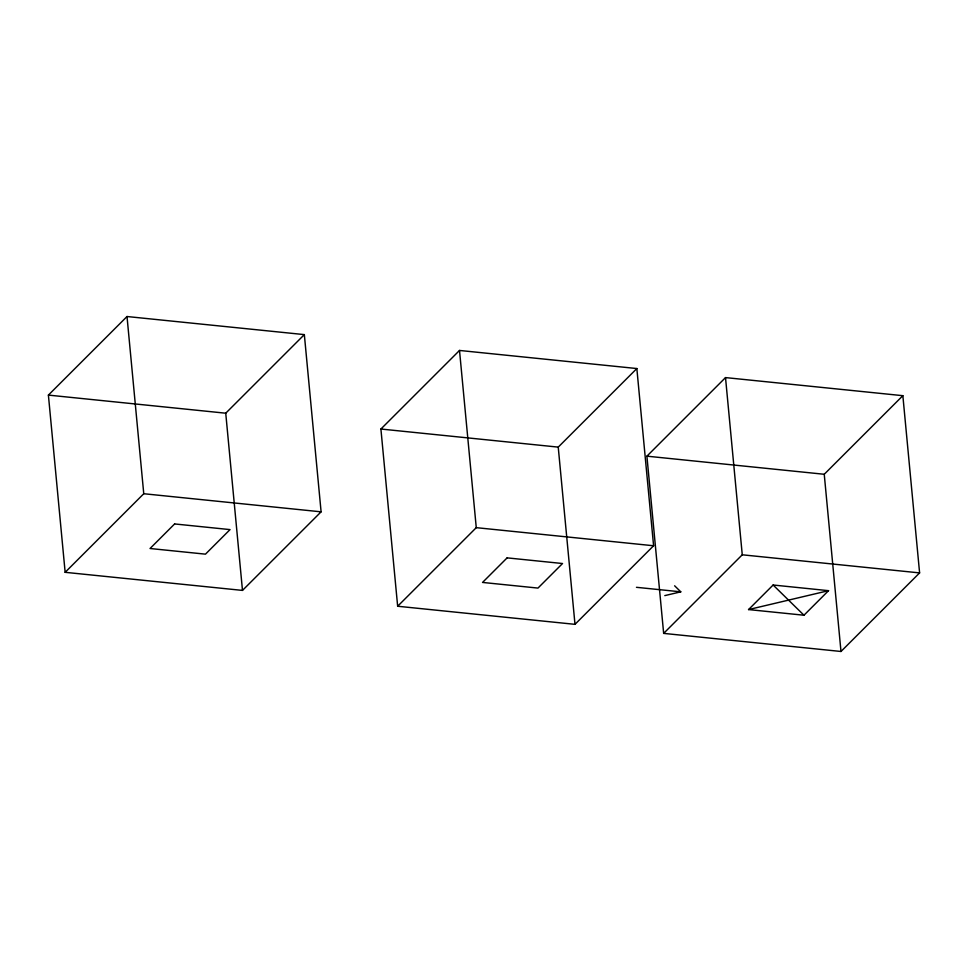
<?xml version="1.0" encoding="UTF-8"?>
<svg xmlns="http://www.w3.org/2000/svg" width="968" height="968" viewBox="0 0 968 968"><rect width="100%" height="100%" fill="white"/><g stroke="black" fill="none" stroke-linecap="round" stroke-linejoin="round"><path stroke-width="1.45" d="M48.4 395.101L127.014 316.524L304.339 334.613L321.098 511.83L242.484 590.407L65.146 572.318L48.4 395.101L225.738 413.203L304.339 334.613M65.146 572.318L143.76 493.728L127.014 316.524M380.908 429.03L459.51 350.452L636.847 368.542L653.594 545.758L574.992 624.336L397.654 606.246L380.908 429.03L558.234 447.119L636.847 368.542M397.654 606.246L476.268 527.657L459.51 350.452M646.902 456.17L725.516 377.593L902.854 395.682L919.6 572.899L840.986 651.476L663.661 633.387L646.902 456.17L824.24 474.272L902.854 395.682M663.661 633.387L742.262 554.797L725.516 377.593M748.554 609.574L773.117 585.011L828.535 590.674L803.972 615.224L748.554 609.574L828.535 590.674M664.798 595.61L680.794 591.835L674.623 585.785M143.76 493.728L321.098 511.83M476.268 527.657L653.594 545.758M742.262 554.797L919.6 572.899M636.46 587.31L680.794 591.835M773.117 585.011L803.972 615.224M824.24 474.272L840.986 651.476M558.234 447.119L574.992 624.336M225.738 413.203L242.484 590.407M174.615 523.942L150.052 548.505L205.47 554.156L230.033 529.605L174.615 523.942M507.111 557.87L482.548 582.433L537.966 588.084L562.529 563.521L507.111 557.87"/></g></svg>
